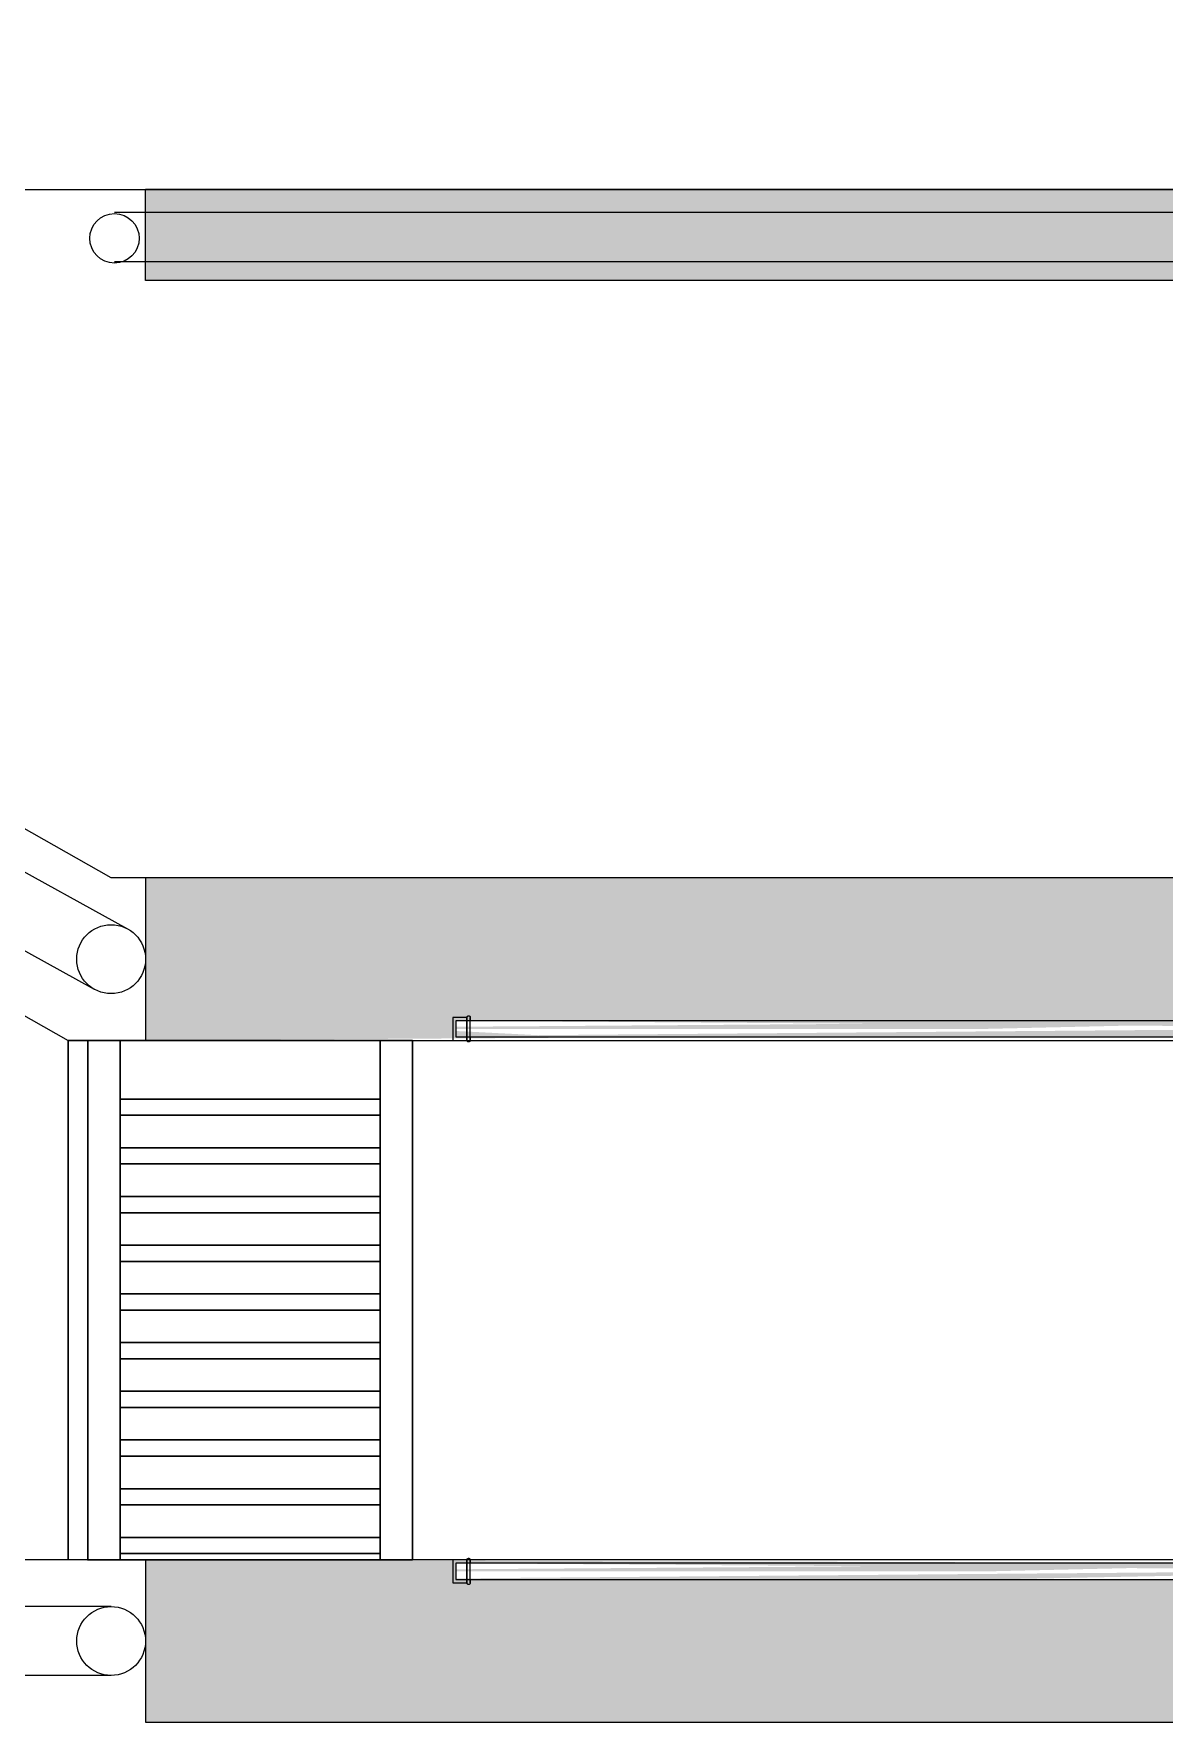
# Model space of a CAD drawing. Header units: metres. Extents: x 5 to 242, y -3 to 162.
# Drawn here: x 166.111 to 167.852, y 107.214 to 109.814 of the extents above; entities that cross this region are included whole.
import ezdxf

# ---------------------------------------------------------------- set-up
doc = ezdxf.new("R2010")
doc.units = ezdxf.units.M
doc.layers.add('1053_ARQ_BASE_MATADOURO_2_dwg', color=7, linetype='Continuous', lineweight=5, true_color=0x767676)
for name, color, linetype, lineweight in [('A-PISO', 7, 'Continuous', 5), ('A-WALL', 7, 'Continuous', 9), ('P-PIPE', 7, 'Continuous', 5)]:
    doc.layers.add(name, color=color, linetype=linetype, lineweight=lineweight)

# ---------------------------------------------------------------- blocks, each defined once
blk = doc.blocks.new('AÇO_Tampão Com Rebordo - AÇO_Tampão Com Rebordo-V83-TÉRREO 1_20')
at = {"layer": 'P-PIPE'}
for p, q in [((0, 0.0177), (0.0218, 0.0177)), ((0, -0.0177), (0, 0.0177)), ((0, -0.0177), (0, 0.0177)), ((0.0218, 0.0177), (0.0218, -0.0177)), ((0.0218, 0.0177), (0.0218, 0.0125)), ((0.0218, -0.0177), (0, -0.0177)), ((0.0218, -0.0125), (0.0218, -0.0177))]:
    blk.add_line(p, q, dxfattribs=at)
at = {"layer": 'P-PIPE', "flags": 128}
for points in [[(0.0268, 0.0177), (0.0268, 0.0178), (0.0268, 0.0179), (0.0268, 0.018), (0.0268, 0.0181), (0.0268, 0.0182), (0.0267, 0.0183), (0.0267, 0.0184), (0.0267, 0.0185), (0.0266, 0.0186), (0.0266, 0.0187), (0.0266, 0.0188), (0.0265, 0.0189), (0.0265, 0.0189), (0.0264, 0.019), (0.0264, 0.0191), (0.0263, 0.0192), (0.0262, 0.0193), (0.0262, 0.0193), (0.0261, 0.0194), (0.026, 0.0195), (0.026, 0.0196), (0.0259, 0.0196), (0.0258, 0.0197), (0.0257, 0.0197), (0.0257, 0.0198), (0.0256, 0.0199), (0.0255, 0.0199), (0.0254, 0.02), (0.0253, 0.02), (0.0252, 0.02), (0.0251, 0.0201), (0.025, 0.0201), (0.0249, 0.0201), (0.0248, 0.0201), (0.0247, 0.0202), (0.0246, 0.0202), (0.0245, 0.0202), (0.0244, 0.0202), (0.0243, 0.0202), (0.0242, 0.0202), (0.0241, 0.0202), (0.024, 0.0202), (0.0239, 0.0202), (0.0238, 0.0202), (0.0237, 0.0201), (0.0236, 0.0201), (0.0235, 0.0201), (0.0234, 0.02), (0.0234, 0.02), (0.0233, 0.02), (0.0232, 0.0199), (0.0231, 0.0199), (0.023, 0.0198), (0.0229, 0.0198), (0.0228, 0.0197), (0.0227, 0.0197), (0.0227, 0.0196), (0.0226, 0.0195), (0.0225, 0.0195), (0.0225, 0.0194), (0.0224, 0.0193), (0.0223, 0.0192), (0.0223, 0.0192), (0.0222, 0.0191), (0.0222, 0.019), (0.0221, 0.0189), (0.0221, 0.0188), (0.022, 0.0187), (0.022, 0.0186), (0.0219, 0.0185), (0.0219, 0.0184), (0.0219, 0.0183), (0.0219, 0.0182), (0.0218, 0.0182), (0.0218, 0.0181), (0.0218, 0.018), (0.0218, 0.0179), (0.0218, 0.0178), (0.0218, 0.0177)], [(0.0218, 0.0175), (0.0218, 0.0176), (0.0218, 0.0177), (0.0218, 0.0177)], [(0.0218, 0.0177), (0.0218, 0.0176), (0.0218, 0.0176), (0.0218, 0.0175), (0.0218, 0.0173), (0.0218, 0.0172), (0.0218, 0.017), (0.0218, 0.0168), (0.0218, 0.0166), (0.0218, 0.0163), (0.0218, 0.016), (0.0218, 0.0157), (0.0218, 0.0154), (0.0218, 0.015), (0.0218, 0.0146), (0.0218, 0.0142), (0.0218, 0.0138), (0.0218, 0.0133), (0.0218, 0.0128), (0.0218, 0.0123)], [(0.0218, -0.0177), (0.0218, -0.0176), (0.0218, -0.0176), (0.0218, -0.0175), (0.0218, -0.0173), (0.0218, -0.0172), (0.0218, -0.017), (0.0218, -0.0168), (0.0218, -0.0166), (0.0218, -0.0163), (0.0218, -0.016), (0.0218, -0.0157), (0.0218, -0.0154), (0.0218, -0.015), (0.0218, -0.0146), (0.0218, -0.0142), (0.0218, -0.0138), (0.0218, -0.0133), (0.0218, -0.0128), (0.0218, -0.0123), (0.0218, -0.0118), (0.0218, -0.0113), (0.0218, -0.0107), (0.0218, -0.0102), (0.0218, -0.0096), (0.0218, -0.009), (0.0218, -0.0083), (0.0218, -0.0077), (0.0218, -0.0071), (0.0218, -0.0064), (0.0218, -0.0057), (0.0218, -0.0051), (0.0218, -0.0044), (0.0218, -0.0037), (0.0218, -0.003), (0.0218, -0.0023), (0.0218, -0.0016), (0.0218, -0.0009), (0.0218, -0.0002), (0.0218, 0.0005), (0.0218, 0.0012), (0.0218, 0.0019), (0.0218, 0.0026), (0.0218, 0.0033), (0.0218, 0.004), (0.0218, 0.0047), (0.0218, 0.0054), (0.0218, 0.0061), (0.0218, 0.0067), (0.0218, 0.0074), (0.0218, 0.008), (0.0218, 0.0086), (0.0218, 0.0092), (0.0218, 0.0098), (0.0218, 0.0104), (0.0218, 0.011), (0.0218, 0.0115), (0.0218, 0.0121), (0.0218, 0.0126), (0.0218, 0.0131), (0.0218, 0.0135), (0.0218, 0.014), (0.0218, 0.0144), (0.0218, 0.0148), (0.0218, 0.0152), (0.0218, 0.0155), (0.0218, 0.0158), (0.0218, 0.0162), (0.0218, 0.0164), (0.0218, 0.0167), (0.0218, 0.0169), (0.0218, 0.0171), (0.0218, 0.0173), (0.0218, 0.0174), (0.0218, 0.0175)], [(0.0268, 0.0177), (0.0268, 0.0176), (0.0268, 0.0176), (0.0268, 0.0175), (0.0268, 0.0173), (0.0268, 0.0172), (0.0268, 0.017), (0.0268, 0.0168), (0.0268, 0.0166), (0.0268, 0.0163), (0.0268, 0.016), (0.0268, 0.0157), (0.0268, 0.0154), (0.0268, 0.015), (0.0268, 0.0146), (0.0268, 0.0142), (0.0268, 0.0138), (0.0268, 0.0133), (0.0268, 0.0128), (0.0268, 0.0123), (0.0268, 0.0118), (0.0268, 0.0113), (0.0268, 0.0107), (0.0268, 0.0102), (0.0268, 0.0096), (0.0268, 0.009), (0.0268, 0.0083), (0.0268, 0.0077), (0.0268, 0.0071), (0.0268, 0.0064), (0.0268, 0.0057), (0.0268, 0.0051), (0.0268, 0.0044), (0.0268, 0.0037), (0.0268, 0.003), (0.0268, 0.0023), (0.0268, 0.0016), (0.0268, 0.0009), (0.0268, 0.0002), (0.0268, -0.0005), (0.0268, -0.0012), (0.0268, -0.0019), (0.0268, -0.0026), (0.0268, -0.0033), (0.0268, -0.004), (0.0268, -0.0047), (0.0268, -0.0054), (0.0268, -0.0061), (0.0268, -0.0067), (0.0268, -0.0074), (0.0268, -0.008), (0.0268, -0.0086), (0.0268, -0.0092), (0.0268, -0.0098), (0.0268, -0.0104), (0.0268, -0.011), (0.0268, -0.0115), (0.0268, -0.0121), (0.0268, -0.0126), (0.0268, -0.0131), (0.0268, -0.0135), (0.0268, -0.014), (0.0268, -0.0144), (0.0268, -0.0148), (0.0268, -0.0152), (0.0268, -0.0155), (0.0268, -0.0158), (0.0268, -0.0162), (0.0268, -0.0164), (0.0268, -0.0167), (0.0268, -0.0169), (0.0268, -0.0171), (0.0268, -0.0173), (0.0268, -0.0174), (0.0268, -0.0175), (0.0268, -0.0176), (0.0268, -0.0177), (0.0268, -0.0177)], [(0.0268, 0.0175), (0.0268, 0.0176), (0.0268, 0.0177), (0.0268, 0.0177)], [(0.0268, 0.0126), (0.0268, 0.0131), (0.0268, 0.0135), (0.0268, 0.014), (0.0268, 0.0144), (0.0268, 0.0148), (0.0268, 0.0152), (0.0268, 0.0155), (0.0268, 0.0158), (0.0268, 0.0162), (0.0268, 0.0164), (0.0268, 0.0167), (0.0268, 0.0169), (0.0268, 0.0171), (0.0268, 0.0173), (0.0268, 0.0174), (0.0268, 0.0175)], [(0.0218, -0.0126), (0.0218, -0.0131), (0.0218, -0.0135), (0.0218, -0.014), (0.0218, -0.0144), (0.0218, -0.0148), (0.0218, -0.0152), (0.0218, -0.0155), (0.0218, -0.0158), (0.0218, -0.0162), (0.0218, -0.0164), (0.0218, -0.0167), (0.0218, -0.0169), (0.0218, -0.0171), (0.0218, -0.0173), (0.0218, -0.0174), (0.0218, -0.0175), (0.0218, -0.0176), (0.0218, -0.0177), (0.0218, -0.0177)], [(0.0218, -0.0177), (0.0218, -0.0178), (0.0218, -0.0179), (0.0218, -0.018), (0.0218, -0.0181), (0.0218, -0.0182), (0.0219, -0.0183), (0.0219, -0.0184), (0.0219, -0.0185), (0.022, -0.0186), (0.022, -0.0187), (0.022, -0.0188), (0.0221, -0.0189), (0.0221, -0.0189), (0.0222, -0.019), (0.0222, -0.0191), (0.0223, -0.0192), (0.0224, -0.0193), (0.0224, -0.0193), (0.0225, -0.0194), (0.0226, -0.0195), (0.0226, -0.0196), (0.0227, -0.0196), (0.0228, -0.0197), (0.0229, -0.0197), (0.0229, -0.0198), (0.023, -0.0199), (0.0231, -0.0199), (0.0232, -0.02), (0.0233, -0.02), (0.0234, -0.02), (0.0235, -0.0201), (0.0236, -0.0201), (0.0237, -0.0201), (0.0238, -0.0201), (0.0239, -0.0202), (0.024, -0.0202), (0.0241, -0.0202), (0.0242, -0.0202), (0.0243, -0.0202), (0.0244, -0.0202), (0.0245, -0.0202), (0.0246, -0.0202), (0.0247, -0.0202), (0.0248, -0.0202), (0.0249, -0.0201), (0.025, -0.0201), (0.0251, -0.0201), (0.0252, -0.02), (0.0252, -0.02), (0.0253, -0.02), (0.0254, -0.0199), (0.0255, -0.0199), (0.0256, -0.0198), (0.0257, -0.0198), (0.0258, -0.0197), (0.0259, -0.0197), (0.0259, -0.0196), (0.026, -0.0195), (0.0261, -0.0195), (0.0261, -0.0194), (0.0262, -0.0193), (0.0263, -0.0192), (0.0263, -0.0192), (0.0264, -0.0191), (0.0264, -0.019), (0.0265, -0.0189), (0.0265, -0.0188), (0.0266, -0.0187), (0.0266, -0.0186), (0.0267, -0.0185), (0.0267, -0.0184), (0.0267, -0.0183), (0.0267, -0.0182), (0.0268, -0.0182), (0.0268, -0.0181), (0.0268, -0.018), (0.0268, -0.0179), (0.0268, -0.0178), (0.0268, -0.0177)], [(0.0268, -0.0177), (0.0268, -0.0176), (0.0268, -0.0176), (0.0268, -0.0175), (0.0268, -0.0173), (0.0268, -0.0172), (0.0268, -0.017), (0.0268, -0.0168), (0.0268, -0.0166), (0.0268, -0.0163), (0.0268, -0.016), (0.0268, -0.0157), (0.0268, -0.0154), (0.0268, -0.015), (0.0268, -0.0146), (0.0268, -0.0142), (0.0268, -0.0138), (0.0268, -0.0133), (0.0268, -0.0128), (0.0268, -0.0123)]]:
    blk.add_lwpolyline(points, dxfattribs=at)
blk = doc.blocks.new('AÇO_Tampão Com Rebordo - AÇO_Tampão Com Rebordo-V85-TÉRREO 1_20')
at = {"layer": 'P-PIPE'}
for p, q in [((0, 0.0177), (0.0218, 0.0177)), ((0, -0.0177), (0, 0.0177)), ((0, -0.0177), (0, 0.0177)), ((0.0218, 0.0177), (0.0218, 0.0125)), ((0.0218, 0.0177), (0.0218, 0.0125)), ((0.0218, -0.0177), (0, -0.0177)), ((0.0218, -0.0125), (0.0218, -0.0177)), ((0.0218, -0.0125), (0.0218, -0.0177))]:
    blk.add_line(p, q, dxfattribs=at)
at = {"layer": 'P-PIPE', "flags": 128}
for points in [[(0.0268, 0.0177), (0.0268, 0.0178), (0.0268, 0.0179), (0.0268, 0.018), (0.0268, 0.0181), (0.0268, 0.0182), (0.0267, 0.0183), (0.0267, 0.0184), (0.0267, 0.0185), (0.0266, 0.0186), (0.0266, 0.0187), (0.0266, 0.0188), (0.0265, 0.0189), (0.0265, 0.0189), (0.0264, 0.019), (0.0264, 0.0191), (0.0263, 0.0192), (0.0262, 0.0193), (0.0262, 0.0193), (0.0261, 0.0194), (0.026, 0.0195), (0.026, 0.0196), (0.0259, 0.0196), (0.0258, 0.0197), (0.0257, 0.0197), (0.0257, 0.0198), (0.0256, 0.0199), (0.0255, 0.0199), (0.0254, 0.02), (0.0253, 0.02), (0.0252, 0.02), (0.0251, 0.0201), (0.025, 0.0201), (0.0249, 0.0201), (0.0248, 0.0201), (0.0247, 0.0202), (0.0246, 0.0202), (0.0245, 0.0202), (0.0244, 0.0202), (0.0243, 0.0202), (0.0242, 0.0202), (0.0241, 0.0202), (0.024, 0.0202), (0.0239, 0.0202), (0.0238, 0.0202), (0.0237, 0.0201), (0.0236, 0.0201), (0.0235, 0.0201), (0.0234, 0.02), (0.0234, 0.02), (0.0233, 0.02), (0.0232, 0.0199), (0.0231, 0.0199), (0.023, 0.0198), (0.0229, 0.0198), (0.0228, 0.0197), (0.0227, 0.0197), (0.0227, 0.0196), (0.0226, 0.0195), (0.0225, 0.0195), (0.0225, 0.0194), (0.0224, 0.0193), (0.0223, 0.0192), (0.0223, 0.0192), (0.0222, 0.0191), (0.0222, 0.019), (0.0221, 0.0189), (0.0221, 0.0188), (0.022, 0.0187), (0.022, 0.0186), (0.0219, 0.0185), (0.0219, 0.0184), (0.0219, 0.0183), (0.0219, 0.0182), (0.0218, 0.0182), (0.0218, 0.0181), (0.0218, 0.018), (0.0218, 0.0179), (0.0218, 0.0178), (0.0218, 0.0177)], [(0.0218, 0.0175), (0.0218, 0.0176), (0.0218, 0.0177), (0.0218, 0.0177)], [(0.0218, 0.0177), (0.0218, 0.0176), (0.0218, 0.0176), (0.0218, 0.0175), (0.0218, 0.0173), (0.0218, 0.0172), (0.0218, 0.017), (0.0218, 0.0168), (0.0218, 0.0166), (0.0218, 0.0163), (0.0218, 0.016), (0.0218, 0.0157), (0.0218, 0.0154), (0.0218, 0.015), (0.0218, 0.0146), (0.0218, 0.0142), (0.0218, 0.0138), (0.0218, 0.0133), (0.0218, 0.0128), (0.0218, 0.0123)], [(0.0218, 0.0126), (0.0218, 0.0131), (0.0218, 0.0135), (0.0218, 0.014), (0.0218, 0.0144), (0.0218, 0.0148), (0.0218, 0.0152), (0.0218, 0.0155), (0.0218, 0.0158), (0.0218, 0.0162), (0.0218, 0.0164), (0.0218, 0.0167), (0.0218, 0.0169), (0.0218, 0.0171), (0.0218, 0.0173), (0.0218, 0.0174), (0.0218, 0.0175)], [(0.0268, 0.0177), (0.0268, 0.0176), (0.0268, 0.0176), (0.0268, 0.0175), (0.0268, 0.0173), (0.0268, 0.0172), (0.0268, 0.017), (0.0268, 0.0168), (0.0268, 0.0166), (0.0268, 0.0163), (0.0268, 0.016), (0.0268, 0.0157), (0.0268, 0.0154), (0.0268, 0.015), (0.0268, 0.0146), (0.0268, 0.0142), (0.0268, 0.0138), (0.0268, 0.0133), (0.0268, 0.0128), (0.0268, 0.0123)], [(0.0268, 0.0175), (0.0268, 0.0176), (0.0268, 0.0177), (0.0268, 0.0177)], [(0.0268, 0.0126), (0.0268, 0.0131), (0.0268, 0.0135), (0.0268, 0.014), (0.0268, 0.0144), (0.0268, 0.0148), (0.0268, 0.0152), (0.0268, 0.0155), (0.0268, 0.0158), (0.0268, 0.0162), (0.0268, 0.0164), (0.0268, 0.0167), (0.0268, 0.0169), (0.0268, 0.0171), (0.0268, 0.0173), (0.0268, 0.0174), (0.0268, 0.0175)], [(0.0218, -0.0177), (0.0218, -0.0176), (0.0218, -0.0176), (0.0218, -0.0175), (0.0218, -0.0173), (0.0218, -0.0172), (0.0218, -0.017), (0.0218, -0.0168), (0.0218, -0.0166), (0.0218, -0.0163), (0.0218, -0.016), (0.0218, -0.0157), (0.0218, -0.0154), (0.0218, -0.015), (0.0218, -0.0146), (0.0218, -0.0142), (0.0218, -0.0138), (0.0218, -0.0133), (0.0218, -0.0128), (0.0218, -0.0123)], [(0.0218, -0.0126), (0.0218, -0.0131), (0.0218, -0.0135), (0.0218, -0.014), (0.0218, -0.0144), (0.0218, -0.0148), (0.0218, -0.0152), (0.0218, -0.0155), (0.0218, -0.0158), (0.0218, -0.0162), (0.0218, -0.0164), (0.0218, -0.0167), (0.0218, -0.0169), (0.0218, -0.0171), (0.0218, -0.0173), (0.0218, -0.0174), (0.0218, -0.0175), (0.0218, -0.0176), (0.0218, -0.0177), (0.0218, -0.0177)], [(0.0218, -0.0177), (0.0218, -0.0178), (0.0218, -0.0179), (0.0218, -0.018), (0.0218, -0.0181), (0.0218, -0.0182), (0.0219, -0.0183), (0.0219, -0.0184), (0.0219, -0.0185), (0.022, -0.0186), (0.022, -0.0187), (0.022, -0.0188), (0.0221, -0.0189), (0.0221, -0.0189), (0.0222, -0.019), (0.0222, -0.0191), (0.0223, -0.0192), (0.0224, -0.0193), (0.0224, -0.0193), (0.0225, -0.0194), (0.0226, -0.0195), (0.0226, -0.0196), (0.0227, -0.0196), (0.0228, -0.0197), (0.0229, -0.0197), (0.0229, -0.0198), (0.023, -0.0199), (0.0231, -0.0199), (0.0232, -0.02), (0.0233, -0.02), (0.0234, -0.02), (0.0235, -0.0201), (0.0236, -0.0201), (0.0237, -0.0201), (0.0238, -0.0201), (0.0239, -0.0202), (0.024, -0.0202), (0.0241, -0.0202), (0.0242, -0.0202), (0.0243, -0.0202), (0.0244, -0.0202), (0.0245, -0.0202), (0.0246, -0.0202), (0.0247, -0.0202), (0.0248, -0.0202), (0.0249, -0.0201), (0.025, -0.0201), (0.0251, -0.0201), (0.0252, -0.02), (0.0252, -0.02), (0.0253, -0.02), (0.0254, -0.0199), (0.0255, -0.0199), (0.0256, -0.0198), (0.0257, -0.0198), (0.0258, -0.0197), (0.0259, -0.0197), (0.0259, -0.0196), (0.026, -0.0195), (0.0261, -0.0195), (0.0261, -0.0194), (0.0262, -0.0193), (0.0263, -0.0192), (0.0263, -0.0192), (0.0264, -0.0191), (0.0264, -0.019), (0.0265, -0.0189), (0.0265, -0.0188), (0.0266, -0.0187), (0.0266, -0.0186), (0.0267, -0.0185), (0.0267, -0.0184), (0.0267, -0.0183), (0.0267, -0.0182), (0.0268, -0.0182), (0.0268, -0.0181), (0.0268, -0.018), (0.0268, -0.0179), (0.0268, -0.0178), (0.0268, -0.0177)], [(0.0268, -0.0177), (0.0268, -0.0176), (0.0268, -0.0176), (0.0268, -0.0175), (0.0268, -0.0173), (0.0268, -0.0172), (0.0268, -0.017), (0.0268, -0.0168), (0.0268, -0.0166), (0.0268, -0.0163), (0.0268, -0.016), (0.0268, -0.0157), (0.0268, -0.0154), (0.0268, -0.015), (0.0268, -0.0146), (0.0268, -0.0142), (0.0268, -0.0138), (0.0268, -0.0133), (0.0268, -0.0128), (0.0268, -0.0123)], [(0.0268, -0.0126), (0.0268, -0.0131), (0.0268, -0.0135), (0.0268, -0.014), (0.0268, -0.0144), (0.0268, -0.0148), (0.0268, -0.0152), (0.0268, -0.0155), (0.0268, -0.0158), (0.0268, -0.0162), (0.0268, -0.0164), (0.0268, -0.0167), (0.0268, -0.0169), (0.0268, -0.0171), (0.0268, -0.0173), (0.0268, -0.0174), (0.0268, -0.0175), (0.0268, -0.0176), (0.0268, -0.0177), (0.0268, -0.0177)]]:
    blk.add_lwpolyline(points, dxfattribs=at)
blk = doc.blocks.new('AÇO_Tampão Com Rebordo - AÇO_Tampão Com Rebordo-3707446-TÉRREO 1_20')
at = {"layer": 'P-PIPE'}
for p, q in [((0, 0.0177), (0.0218, 0.0177)), ((0, -0.0177), (0, 0.0177)), ((0, -0.0177), (0, 0.0177)), ((0.0218, 0.0177), (0.0218, -0.0177)), ((0.0218, 0.0177), (0.0218, 0.0125)), ((0.0218, -0.0177), (0, -0.0177)), ((0.0218, -0.0125), (0.0218, -0.0177))]:
    blk.add_line(p, q, dxfattribs=at)
at = {"layer": 'P-PIPE', "flags": 128}
for points in [[(0.0268, 0.0177), (0.0268, 0.0178), (0.0268, 0.0179), (0.0268, 0.018), (0.0268, 0.0181), (0.0268, 0.0182), (0.0267, 0.0183), (0.0267, 0.0184), (0.0267, 0.0185), (0.0266, 0.0186), (0.0266, 0.0187), (0.0266, 0.0188), (0.0265, 0.0189), (0.0265, 0.0189), (0.0264, 0.019), (0.0264, 0.0191), (0.0263, 0.0192), (0.0262, 0.0193), (0.0262, 0.0193), (0.0261, 0.0194), (0.026, 0.0195), (0.026, 0.0196), (0.0259, 0.0196), (0.0258, 0.0197), (0.0257, 0.0197), (0.0257, 0.0198), (0.0256, 0.0199), (0.0255, 0.0199), (0.0254, 0.02), (0.0253, 0.02), (0.0252, 0.02), (0.0251, 0.0201), (0.025, 0.0201), (0.0249, 0.0201), (0.0248, 0.0201), (0.0247, 0.0202), (0.0246, 0.0202), (0.0245, 0.0202), (0.0244, 0.0202), (0.0243, 0.0202), (0.0242, 0.0202), (0.0241, 0.0202), (0.024, 0.0202), (0.0239, 0.0202), (0.0238, 0.0202), (0.0237, 0.0201), (0.0236, 0.0201), (0.0235, 0.0201), (0.0234, 0.02), (0.0234, 0.02), (0.0233, 0.02), (0.0232, 0.0199), (0.0231, 0.0199), (0.023, 0.0198), (0.0229, 0.0198), (0.0228, 0.0197), (0.0227, 0.0197), (0.0227, 0.0196), (0.0226, 0.0195), (0.0225, 0.0195), (0.0225, 0.0194), (0.0224, 0.0193), (0.0223, 0.0192), (0.0223, 0.0192), (0.0222, 0.0191), (0.0222, 0.019), (0.0221, 0.0189), (0.0221, 0.0188), (0.022, 0.0187), (0.022, 0.0186), (0.0219, 0.0185), (0.0219, 0.0184), (0.0219, 0.0183), (0.0219, 0.0182), (0.0218, 0.0182), (0.0218, 0.0181), (0.0218, 0.018), (0.0218, 0.0179), (0.0218, 0.0178), (0.0218, 0.0177)], [(0.0218, -0.0177), (0.0218, -0.0176), (0.0218, -0.0176), (0.0218, -0.0175), (0.0218, -0.0173), (0.0218, -0.0172), (0.0218, -0.017), (0.0218, -0.0168), (0.0218, -0.0166), (0.0218, -0.0163), (0.0218, -0.016), (0.0218, -0.0157), (0.0218, -0.0154), (0.0218, -0.015), (0.0218, -0.0146), (0.0218, -0.0142), (0.0218, -0.0138), (0.0218, -0.0133), (0.0218, -0.0128), (0.0218, -0.0123), (0.0218, -0.0118), (0.0218, -0.0113), (0.0218, -0.0107), (0.0218, -0.0102), (0.0218, -0.0096), (0.0218, -0.009), (0.0218, -0.0083), (0.0218, -0.0077), (0.0218, -0.0071), (0.0218, -0.0064), (0.0218, -0.0057), (0.0218, -0.0051), (0.0218, -0.0044), (0.0218, -0.0037), (0.0218, -0.003), (0.0218, -0.0023), (0.0218, -0.0016), (0.0218, -0.0009), (0.0218, -0.0002), (0.0218, 0.0005), (0.0218, 0.0012), (0.0218, 0.0019), (0.0218, 0.0026), (0.0218, 0.0033), (0.0218, 0.004), (0.0218, 0.0047), (0.0218, 0.0054), (0.0218, 0.0061), (0.0218, 0.0067), (0.0218, 0.0074), (0.0218, 0.008), (0.0218, 0.0086), (0.0218, 0.0092), (0.0218, 0.0098), (0.0218, 0.0104), (0.0218, 0.011), (0.0218, 0.0115), (0.0218, 0.0121), (0.0218, 0.0126), (0.0218, 0.0131), (0.0218, 0.0135), (0.0218, 0.014), (0.0218, 0.0144), (0.0218, 0.0148), (0.0218, 0.0152), (0.0218, 0.0155), (0.0218, 0.0158), (0.0218, 0.0162), (0.0218, 0.0164), (0.0218, 0.0167), (0.0218, 0.0169), (0.0218, 0.0171), (0.0218, 0.0173), (0.0218, 0.0174), (0.0218, 0.0175), (0.0218, 0.0176), (0.0218, 0.0177), (0.0218, 0.0177)], [(0.0218, 0.0177), (0.0218, 0.0176), (0.0218, 0.0176), (0.0218, 0.0175), (0.0218, 0.0173), (0.0218, 0.0172), (0.0218, 0.017), (0.0218, 0.0168), (0.0218, 0.0166), (0.0218, 0.0163), (0.0218, 0.016), (0.0218, 0.0157), (0.0218, 0.0154), (0.0218, 0.015), (0.0218, 0.0146), (0.0218, 0.0142), (0.0218, 0.0138), (0.0218, 0.0133), (0.0218, 0.0128), (0.0218, 0.0123)], [(0.0268, 0.0177), (0.0268, 0.0176), (0.0268, 0.0176), (0.0268, 0.0175), (0.0268, 0.0173), (0.0268, 0.0172), (0.0268, 0.017), (0.0268, 0.0168), (0.0268, 0.0166), (0.0268, 0.0163), (0.0268, 0.016), (0.0268, 0.0157), (0.0268, 0.0154), (0.0268, 0.015), (0.0268, 0.0146), (0.0268, 0.0142), (0.0268, 0.0138), (0.0268, 0.0133), (0.0268, 0.0128), (0.0268, 0.0123), (0.0268, 0.0118), (0.0268, 0.0113), (0.0268, 0.0107), (0.0268, 0.0102), (0.0268, 0.0096), (0.0268, 0.009), (0.0268, 0.0083), (0.0268, 0.0077), (0.0268, 0.0071), (0.0268, 0.0064), (0.0268, 0.0057), (0.0268, 0.0051), (0.0268, 0.0044), (0.0268, 0.0037), (0.0268, 0.003), (0.0268, 0.0023), (0.0268, 0.0016), (0.0268, 0.0009), (0.0268, 0.0002), (0.0268, -0.0005), (0.0268, -0.0012), (0.0268, -0.0019), (0.0268, -0.0026), (0.0268, -0.0033), (0.0268, -0.004), (0.0268, -0.0047), (0.0268, -0.0054), (0.0268, -0.0061), (0.0268, -0.0067), (0.0268, -0.0074), (0.0268, -0.008), (0.0268, -0.0086), (0.0268, -0.0092), (0.0268, -0.0098), (0.0268, -0.0104), (0.0268, -0.011), (0.0268, -0.0115), (0.0268, -0.0121), (0.0268, -0.0126), (0.0268, -0.0131), (0.0268, -0.0135), (0.0268, -0.014), (0.0268, -0.0144), (0.0268, -0.0148), (0.0268, -0.0152), (0.0268, -0.0155), (0.0268, -0.0158), (0.0268, -0.0162), (0.0268, -0.0164), (0.0268, -0.0167), (0.0268, -0.0169), (0.0268, -0.0171), (0.0268, -0.0173), (0.0268, -0.0174), (0.0268, -0.0175), (0.0268, -0.0176), (0.0268, -0.0177), (0.0268, -0.0177)], [(0.0268, 0.0126), (0.0268, 0.0131), (0.0268, 0.0135), (0.0268, 0.014), (0.0268, 0.0144), (0.0268, 0.0148), (0.0268, 0.0152), (0.0268, 0.0155), (0.0268, 0.0158), (0.0268, 0.0162), (0.0268, 0.0164), (0.0268, 0.0167), (0.0268, 0.0169), (0.0268, 0.0171), (0.0268, 0.0173), (0.0268, 0.0174), (0.0268, 0.0175), (0.0268, 0.0176), (0.0268, 0.0177), (0.0268, 0.0177)], [(0.0218, -0.0126), (0.0218, -0.0131), (0.0218, -0.0135), (0.0218, -0.014), (0.0218, -0.0144), (0.0218, -0.0148), (0.0218, -0.0152), (0.0218, -0.0155), (0.0218, -0.0158), (0.0218, -0.0162), (0.0218, -0.0164), (0.0218, -0.0167), (0.0218, -0.0169), (0.0218, -0.0171), (0.0218, -0.0173), (0.0218, -0.0174), (0.0218, -0.0175), (0.0218, -0.0176), (0.0218, -0.0177), (0.0218, -0.0177)], [(0.0218, -0.0177), (0.0218, -0.0178), (0.0218, -0.0179), (0.0218, -0.018), (0.0218, -0.0181), (0.0218, -0.0182), (0.0219, -0.0183), (0.0219, -0.0184), (0.0219, -0.0185), (0.022, -0.0186), (0.022, -0.0187), (0.022, -0.0188), (0.0221, -0.0189), (0.0221, -0.0189), (0.0222, -0.019), (0.0222, -0.0191), (0.0223, -0.0192), (0.0224, -0.0193), (0.0224, -0.0193), (0.0225, -0.0194), (0.0226, -0.0195), (0.0226, -0.0196), (0.0227, -0.0196), (0.0228, -0.0197), (0.0229, -0.0197), (0.0229, -0.0198), (0.023, -0.0199), (0.0231, -0.0199), (0.0232, -0.02), (0.0233, -0.02), (0.0234, -0.02), (0.0235, -0.0201), (0.0236, -0.0201), (0.0237, -0.0201), (0.0238, -0.0201), (0.0239, -0.0202), (0.024, -0.0202), (0.0241, -0.0202), (0.0242, -0.0202), (0.0243, -0.0202), (0.0244, -0.0202), (0.0245, -0.0202), (0.0246, -0.0202), (0.0247, -0.0202), (0.0248, -0.0202), (0.0249, -0.0201), (0.025, -0.0201), (0.0251, -0.0201), (0.0252, -0.02), (0.0252, -0.02), (0.0253, -0.02), (0.0254, -0.0199), (0.0255, -0.0199), (0.0256, -0.0198), (0.0257, -0.0198), (0.0258, -0.0197), (0.0259, -0.0197), (0.0259, -0.0196), (0.026, -0.0195), (0.0261, -0.0195), (0.0261, -0.0194), (0.0262, -0.0193), (0.0263, -0.0192), (0.0263, -0.0192), (0.0264, -0.0191), (0.0264, -0.019), (0.0265, -0.0189), (0.0265, -0.0188), (0.0266, -0.0187), (0.0266, -0.0186), (0.0267, -0.0185), (0.0267, -0.0184), (0.0267, -0.0183), (0.0267, -0.0182), (0.0268, -0.0182), (0.0268, -0.0181), (0.0268, -0.018), (0.0268, -0.0179), (0.0268, -0.0178), (0.0268, -0.0177)], [(0.0268, -0.0177), (0.0268, -0.0176), (0.0268, -0.0176), (0.0268, -0.0175), (0.0268, -0.0173), (0.0268, -0.0172), (0.0268, -0.017), (0.0268, -0.0168), (0.0268, -0.0166), (0.0268, -0.0163), (0.0268, -0.016), (0.0268, -0.0157), (0.0268, -0.0154), (0.0268, -0.015), (0.0268, -0.0146), (0.0268, -0.0142), (0.0268, -0.0138), (0.0268, -0.0133), (0.0268, -0.0128), (0.0268, -0.0123)]]:
    blk.add_lwpolyline(points, dxfattribs=at)
blk = doc.blocks.new('AÇO_Tampão Com Rebordo - AÇO_Tampão Com Rebordo-V78-TÉRREO 1_20')
at = {"layer": 'P-PIPE'}
for p, q in [((0, 0.0177), (0.0218, 0.0177)), ((0, -0.0177), (0, 0.0177)), ((0, -0.0177), (0, 0.0177)), ((0.0218, 0.0177), (0.0218, 0.0125)), ((0.0218, 0.0177), (0.0218, 0.0125)), ((0.0218, -0.0177), (0, -0.0177)), ((0.0218, -0.0125), (0.0218, -0.0177)), ((0.0218, -0.0125), (0.0218, -0.0177))]:
    blk.add_line(p, q, dxfattribs=at)
at = {"layer": 'P-PIPE', "flags": 128}
for points in [[(0.0268, 0.0177), (0.0268, 0.0178), (0.0268, 0.0179), (0.0268, 0.018), (0.0268, 0.0181), (0.0268, 0.0182), (0.0267, 0.0183), (0.0267, 0.0184), (0.0267, 0.0185), (0.0266, 0.0186), (0.0266, 0.0187), (0.0266, 0.0188), (0.0265, 0.0189), (0.0265, 0.0189), (0.0264, 0.019), (0.0264, 0.0191), (0.0263, 0.0192), (0.0262, 0.0193), (0.0262, 0.0193), (0.0261, 0.0194), (0.026, 0.0195), (0.026, 0.0196), (0.0259, 0.0196), (0.0258, 0.0197), (0.0257, 0.0197), (0.0257, 0.0198), (0.0256, 0.0199), (0.0255, 0.0199), (0.0254, 0.02), (0.0253, 0.02), (0.0252, 0.02), (0.0251, 0.0201), (0.025, 0.0201), (0.0249, 0.0201), (0.0248, 0.0201), (0.0247, 0.0202), (0.0246, 0.0202), (0.0245, 0.0202), (0.0244, 0.0202), (0.0243, 0.0202), (0.0242, 0.0202), (0.0241, 0.0202), (0.024, 0.0202), (0.0239, 0.0202), (0.0238, 0.0202), (0.0237, 0.0201), (0.0236, 0.0201), (0.0235, 0.0201), (0.0234, 0.02), (0.0234, 0.02), (0.0233, 0.02), (0.0232, 0.0199), (0.0231, 0.0199), (0.023, 0.0198), (0.0229, 0.0198), (0.0228, 0.0197), (0.0227, 0.0197), (0.0227, 0.0196), (0.0226, 0.0195), (0.0225, 0.0195), (0.0225, 0.0194), (0.0224, 0.0193), (0.0223, 0.0192), (0.0223, 0.0192), (0.0222, 0.0191), (0.0222, 0.019), (0.0221, 0.0189), (0.0221, 0.0188), (0.022, 0.0187), (0.022, 0.0186), (0.0219, 0.0185), (0.0219, 0.0184), (0.0219, 0.0183), (0.0219, 0.0182), (0.0218, 0.0182), (0.0218, 0.0181), (0.0218, 0.018), (0.0218, 0.0179), (0.0218, 0.0178), (0.0218, 0.0177)], [(0.0218, 0.0126), (0.0218, 0.0131), (0.0218, 0.0135), (0.0218, 0.014), (0.0218, 0.0144), (0.0218, 0.0148), (0.0218, 0.0152), (0.0218, 0.0155), (0.0218, 0.0158), (0.0218, 0.0162), (0.0218, 0.0164), (0.0218, 0.0167), (0.0218, 0.0169), (0.0218, 0.0171), (0.0218, 0.0173), (0.0218, 0.0174), (0.0218, 0.0175), (0.0218, 0.0176), (0.0218, 0.0177), (0.0218, 0.0177)], [(0.0218, 0.0177), (0.0218, 0.0176), (0.0218, 0.0176), (0.0218, 0.0175), (0.0218, 0.0173), (0.0218, 0.0172), (0.0218, 0.017), (0.0218, 0.0168), (0.0218, 0.0166), (0.0218, 0.0163), (0.0218, 0.016), (0.0218, 0.0157), (0.0218, 0.0154), (0.0218, 0.015), (0.0218, 0.0146), (0.0218, 0.0142), (0.0218, 0.0138), (0.0218, 0.0133), (0.0218, 0.0128), (0.0218, 0.0123)], [(0.0268, 0.0177), (0.0268, 0.0176), (0.0268, 0.0176), (0.0268, 0.0175), (0.0268, 0.0173), (0.0268, 0.0172), (0.0268, 0.017), (0.0268, 0.0168), (0.0268, 0.0166), (0.0268, 0.0163), (0.0268, 0.016), (0.0268, 0.0157), (0.0268, 0.0154), (0.0268, 0.015), (0.0268, 0.0146), (0.0268, 0.0142), (0.0268, 0.0138), (0.0268, 0.0133), (0.0268, 0.0128), (0.0268, 0.0123)], [(0.0268, 0.0126), (0.0268, 0.0131), (0.0268, 0.0135), (0.0268, 0.014), (0.0268, 0.0144), (0.0268, 0.0148), (0.0268, 0.0152), (0.0268, 0.0155), (0.0268, 0.0158), (0.0268, 0.0162), (0.0268, 0.0164), (0.0268, 0.0167), (0.0268, 0.0169), (0.0268, 0.0171), (0.0268, 0.0173), (0.0268, 0.0174), (0.0268, 0.0175), (0.0268, 0.0176), (0.0268, 0.0177), (0.0268, 0.0177)], [(0.0218, -0.0177), (0.0218, -0.0176), (0.0218, -0.0176), (0.0218, -0.0175), (0.0218, -0.0173), (0.0218, -0.0172), (0.0218, -0.017), (0.0218, -0.0168), (0.0218, -0.0166), (0.0218, -0.0163), (0.0218, -0.016), (0.0218, -0.0157), (0.0218, -0.0154), (0.0218, -0.015), (0.0218, -0.0146), (0.0218, -0.0142), (0.0218, -0.0138), (0.0218, -0.0133), (0.0218, -0.0128), (0.0218, -0.0123)], [(0.0218, -0.0126), (0.0218, -0.0131), (0.0218, -0.0135), (0.0218, -0.014), (0.0218, -0.0144), (0.0218, -0.0148), (0.0218, -0.0152), (0.0218, -0.0155), (0.0218, -0.0158), (0.0218, -0.0162), (0.0218, -0.0164), (0.0218, -0.0167), (0.0218, -0.0169), (0.0218, -0.0171), (0.0218, -0.0173), (0.0218, -0.0174), (0.0218, -0.0175), (0.0218, -0.0176), (0.0218, -0.0177), (0.0218, -0.0177)], [(0.0218, -0.0177), (0.0218, -0.0178), (0.0218, -0.0179), (0.0218, -0.018), (0.0218, -0.0181), (0.0218, -0.0182), (0.0219, -0.0183), (0.0219, -0.0184), (0.0219, -0.0185), (0.022, -0.0186), (0.022, -0.0187), (0.022, -0.0188), (0.0221, -0.0189), (0.0221, -0.0189), (0.0222, -0.019), (0.0222, -0.0191), (0.0223, -0.0192), (0.0224, -0.0193), (0.0224, -0.0193), (0.0225, -0.0194), (0.0226, -0.0195), (0.0226, -0.0196), (0.0227, -0.0196), (0.0228, -0.0197), (0.0229, -0.0197), (0.0229, -0.0198), (0.023, -0.0199), (0.0231, -0.0199), (0.0232, -0.02), (0.0233, -0.02), (0.0234, -0.02), (0.0235, -0.0201), (0.0236, -0.0201), (0.0237, -0.0201), (0.0238, -0.0201), (0.0239, -0.0202), (0.024, -0.0202), (0.0241, -0.0202), (0.0242, -0.0202), (0.0243, -0.0202), (0.0244, -0.0202), (0.0245, -0.0202), (0.0246, -0.0202), (0.0247, -0.0202), (0.0248, -0.0202), (0.0249, -0.0201), (0.025, -0.0201), (0.0251, -0.0201), (0.0252, -0.02), (0.0252, -0.02), (0.0253, -0.02), (0.0254, -0.0199), (0.0255, -0.0199), (0.0256, -0.0198), (0.0257, -0.0198), (0.0258, -0.0197), (0.0259, -0.0197), (0.0259, -0.0196), (0.026, -0.0195), (0.0261, -0.0195), (0.0261, -0.0194), (0.0262, -0.0193), (0.0263, -0.0192), (0.0263, -0.0192), (0.0264, -0.0191), (0.0264, -0.019), (0.0265, -0.0189), (0.0265, -0.0188), (0.0266, -0.0187), (0.0266, -0.0186), (0.0267, -0.0185), (0.0267, -0.0184), (0.0267, -0.0183), (0.0267, -0.0182), (0.0268, -0.0182), (0.0268, -0.0181), (0.0268, -0.018), (0.0268, -0.0179), (0.0268, -0.0178), (0.0268, -0.0177)], [(0.0268, -0.0177), (0.0268, -0.0176), (0.0268, -0.0176), (0.0268, -0.0175), (0.0268, -0.0173), (0.0268, -0.0172), (0.0268, -0.017), (0.0268, -0.0168), (0.0268, -0.0166), (0.0268, -0.0163), (0.0268, -0.016), (0.0268, -0.0157), (0.0268, -0.0154), (0.0268, -0.015), (0.0268, -0.0146), (0.0268, -0.0142), (0.0268, -0.0138), (0.0268, -0.0133), (0.0268, -0.0128), (0.0268, -0.0123)], [(0.0268, -0.0126), (0.0268, -0.0131), (0.0268, -0.0135), (0.0268, -0.014), (0.0268, -0.0144), (0.0268, -0.0148), (0.0268, -0.0152), (0.0268, -0.0155), (0.0268, -0.0158), (0.0268, -0.0162), (0.0268, -0.0164), (0.0268, -0.0167), (0.0268, -0.0169), (0.0268, -0.0171), (0.0268, -0.0173), (0.0268, -0.0174), (0.0268, -0.0175), (0.0268, -0.0176), (0.0268, -0.0177), (0.0268, -0.0177)]]:
    blk.add_lwpolyline(points, dxfattribs=at)
blk = doc.blocks.new('1053_ARQ_BASE_MATADOURO_2_dwg-3637054-TÉRREO 1_20')
at = {"layer": 'A-PISO', "color": 253, "true_color": 0xaaaaaa}
for p, q in [((139.8567, 75.2496), (137.4988, 76.5496)), ((139.8056, 75.1567), (137.4476, 76.4567)), ((137.9622, 76.3882), (142.9558, 76.3882)), ((142.9558, 76.353), (139.8363, 76.353)), ((142.9558, 76.2768), (139.8363, 76.2768)), ((139.8311, 75.1502), (139.8311, 75.1502)), ((139.8841, 74.2782), (139.8841, 74.0282)), ((139.8311, 74.2062), (127.1431, 74.2062)), ((139.8311, 74.1002), (127.1431, 74.1002))]:
    blk.add_line(p, q, dxfattribs=at)
at = {"layer": 'A-PISO', "color": 253, "lineweight": 30, "true_color": 0xaaaaaa}
for p, q in [((140.2452, 74.9878), (139.8452, 74.9878)), ((140.2452, 74.9628), (139.8452, 74.9628)), ((140.2452, 74.9128), (139.8452, 74.9128)), ((140.2452, 74.8878), (139.8452, 74.8878)), ((140.2452, 74.8378), (139.8452, 74.8378)), ((140.2452, 74.8128), (139.8452, 74.8128)), ((140.2452, 74.7628), (139.8452, 74.7628)), ((140.2452, 74.7378), (139.8452, 74.7378)), ((140.2452, 74.6878), (139.8452, 74.6878)), ((140.2452, 74.6628), (139.8452, 74.6628)), ((140.2452, 74.6128), (139.8452, 74.6128)), ((140.2452, 74.5878), (139.8452, 74.5878)), ((140.2452, 74.5378), (139.8452, 74.5378)), ((140.2452, 74.5128), (139.8452, 74.5128)), ((140.2452, 74.4628), (139.8452, 74.4628)), ((140.2452, 74.4378), (139.8452, 74.4378)), ((140.2452, 74.3878), (139.8452, 74.3878)), ((140.2452, 74.3628), (139.8452, 74.3628)), ((140.2452, 74.3128), (139.8452, 74.3128)), ((140.2452, 74.2878), (139.8452, 74.2878))]:
    blk.add_line(p, q, dxfattribs=at)
at = {"layer": 'A-PISO', "color": 253, "true_color": 0xaaaaaa, "flags": 128}
for points in [[(142.9558, 75.3282), (139.8841, 75.3282), (139.8311, 75.3282), (137.5391, 76.6282), (134.9928, 76.6282), (134.9928, 76.3782), (137.4732, 76.3782), (139.7652, 75.0782)], [(139.8841, 75.3282), (139.8841, 75.0782), (142.9558, 75.0782)], [(142.9558, 74.2782), (139.8841, 74.2782), (127.1431, 74.2782)]]:
    blk.add_lwpolyline(points, dxfattribs=at)
at = {"layer": 'A-PISO', "color": 253, "lineweight": 30, "true_color": 0xaaaaaa, "flags": 128}
for points in [[(139.7652, 74.2782), (139.7652, 75.0782), (139.8841, 75.0782)], [(139.7952, 75.0782), (140.2952, 75.0782), (140.2952, 74.2782), (139.7952, 74.2782), (139.7952, 75.0782), (139.7952, 74.2782)]]:
    blk.add_lwpolyline(points, dxfattribs=at)
blk.add_lwpolyline([(139.8452, 75.0782), (140.2452, 75.0782), (140.2452, 74.2782), (139.8452, 74.2782)], close=True, dxfattribs=at)
at = {"layer": 'A-PISO', "color": 253, "true_color": 0xaaaaaa}
for centre, radius in [((139.8363, 76.3132), 0.0381), ((139.8311, 75.2032), 0.053), ((139.8311, 74.1532), 0.053)]:
    blk.add_circle(centre, radius, dxfattribs=at)

msp = doc.modelspace()

# ---------------------------------------------------------------- hatches: boundary and pattern name
at = {"layer": 'A-WALL', "true_color": 0xeaeaea, "transparency": 33554483}
h = msp.add_hatch(color=254, dxfattribs=at)
h.paths.add_polyline_path([(185.6131, 109.4342), (185.9382, 109.4342), (185.9382, 109.5742), (169.8307, 109.5742), (169.8307, 109.4342), (185.5958, 109.4342)])
h.paths.add_polyline_path([(166.9411, 109.4342), (169.3545, 109.4342), (169.3545, 109.5742), (166.2829, 109.5742), (166.2829, 109.4342)])
at = {"layer": 'A-WALL', "true_color": 0xffd4aa, "transparency": 33554483}
h = msp.add_hatch(color=41, dxfattribs=at)
h.paths.add_polyline_path([(166.2829, 108.2642), (168.1143, 108.2756), (168.1143, 108.2944), (169.3545, 108.2944), (169.3545, 108.5142), (166.2829, 108.5142)])
h.paths.add_polyline_path([(176.521, 108.2642), (185.9382, 108.2756), (185.9382, 108.5142), (169.8307, 108.5142), (169.8307, 108.2944), (170.6483, 108.2851), (170.6483, 108.2694), (175.9001, 108.2642)])
h.paths.add_polyline_path([(185.9023, 108.2651), (185.8885, 108.2881), (185.9087, 108.2907), (185.9022, 108.2694)])
h.paths.add_polyline_path([(185.7058, 108.2694), (175.9001, 108.2819), (175.9008, 108.2944), (185.8788, 108.2851), (185.8788, 108.2694)])
h.paths.add_polyline_path([(175.8618, 108.2694), (173.3143, 108.2786), (173.3143, 108.2944), (175.8618, 108.2851), (175.8618, 108.2698)])
h.paths.add_polyline_path([(166.9411, 108.2694), (166.7607, 108.2786), (166.7607, 108.2944), (168.0483, 108.2851), (168.0483, 108.2694), (167.5798, 108.2694)])
h.paths.add_polyline_path([(171.4118, 108.2694), (170.7143, 108.2786), (170.7143, 108.2944), (173.2483, 108.2851), (173.2483, 108.2694), (172.0504, 108.2694)])
h = msp.add_hatch(color=41, dxfattribs=at)
h.paths.add_polyline_path([(166.2829, 107.2142), (169.3545, 107.2142), (169.3545, 107.434), (168.1143, 107.4432), (168.1143, 107.459), (166.2829, 107.4642)])
h.paths.add_polyline_path([(169.8307, 107.2142), (185.9382, 107.2142), (185.9382, 107.4642), (170.6483, 107.4527), (170.6483, 107.434), (169.8307, 107.4289)])
h.paths.add_polyline_path([(185.9022, 107.4297), (185.8884, 107.4527), (185.9087, 107.4553), (185.9022, 107.434)])
h.paths.add_polyline_path([(170.7143, 107.434), (170.7143, 107.459), (173.2483, 107.4497), (173.2483, 107.434), (170.7731, 107.434)])
h.paths.add_polyline_path([(173.3143, 107.434), (173.3143, 107.459), (175.8618, 107.4497), (175.8618, 107.434), (173.3277, 107.434)])
h.paths.add_polyline_path([(175.9001, 107.434), (175.9008, 107.459), (185.8787, 107.4497), (185.8787, 107.434), (175.9008, 107.434)])
h.paths.add_polyline_path([(166.7607, 107.434), (166.7607, 107.459), (168.0483, 107.4497), (168.0483, 107.434), (166.9411, 107.434)])
at = {"layer": 'P-PIPE', "true_color": 0xc0c0c0}
for points in [[(167.5798, 108.2819), (168.0483, 108.2927), (168.0483, 108.2944), (166.7607, 108.2851), (166.7607, 108.2819), (166.9411, 108.2819)], [(168.0483, 108.2694), (168.0483, 108.2819), (166.7607, 108.2711), (166.7607, 108.2694), (167.5798, 108.2694)], [(167.5798, 107.4465), (168.0483, 107.4573), (168.0483, 107.459), (166.7607, 107.4497), (166.7607, 107.4465), (166.9411, 107.4465)], [(167.5798, 107.434), (168.0483, 107.4433), (168.0483, 107.4465), (166.7607, 107.4357), (166.7607, 107.434), (166.9411, 107.434)]]:
    msp.add_hatch(color=9, dxfattribs=at).paths.add_polyline_path(points)

# ---------------------------------------------------------------- linework, layer by layer
at = {"layer": 'A-WALL', "color": 253, "true_color": 0xb6b6b6}
for p in [(169.3545, 109.5742), (166.2829, 109.4342)]:
    msp.add_line(p, (166.2829, 109.5742), dxfattribs=at)
at = {"layer": 'A-WALL', "color": 253, "true_color": 0xaaaaaa}
for p, q in [((169.3545, 109.4342), (166.2829, 109.4342)), ((169.3545, 108.5142), (166.2829, 108.5142)), ((166.2829, 108.5142), (166.2829, 108.2642)), ((166.2829, 108.2642), (169.3545, 108.2642)), ((169.3545, 107.4642), (166.2829, 107.4642)), ((166.2829, 107.4642), (166.2829, 107.2142)), ((166.2829, 107.2142), (169.3545, 107.2142))]:
    msp.add_line(p, q, dxfattribs=at)
at = {"layer": 'P-PIPE'}
for p, q in [((168.0483, 108.2944), (166.7607, 108.2944)), ((166.7607, 108.2944), (166.7607, 108.2694)), ((166.7607, 108.2694), (168.0483, 108.2694)), ((168.0483, 107.459), (166.7607, 107.459)), ((166.7607, 107.459), (166.7607, 107.434)), ((166.7607, 107.434), (168.0483, 107.434))]:
    msp.add_line(p, q, dxfattribs=at)

# ---------------------------------------------------------------- block references
at = {"layer": '1053_ARQ_BASE_MATADOURO_2_dwg', "color": 253, "true_color": 0xaaaaaa}
msp.add_blockref('1053_ARQ_BASE_MATADOURO_2_dwg-3637054-TÉRREO 1_20', (26.3988, 33.186), dxfattribs=at)
at = {"layer": 'P-PIPE', "extrusion": (0, 0, -1), "rotation": 180}
for name, p in [('AÇO_Tampão Com Rebordo - AÇO_Tampão Com Rebordo-3707446-TÉRREO 1_20', (-166.7561, 108.2819)), ('AÇO_Tampão Com Rebordo - AÇO_Tampão Com Rebordo-V78-TÉRREO 1_20', (-166.7561, 108.2819)), ('AÇO_Tampão Com Rebordo - AÇO_Tampão Com Rebordo-V83-TÉRREO 1_20', (-166.7561, 107.4465)), ('AÇO_Tampão Com Rebordo - AÇO_Tampão Com Rebordo-V85-TÉRREO 1_20', (-166.7561, 107.4465))]:
    msp.add_blockref(name, p, dxfattribs=at)

doc.saveas('drawing.dxf')
